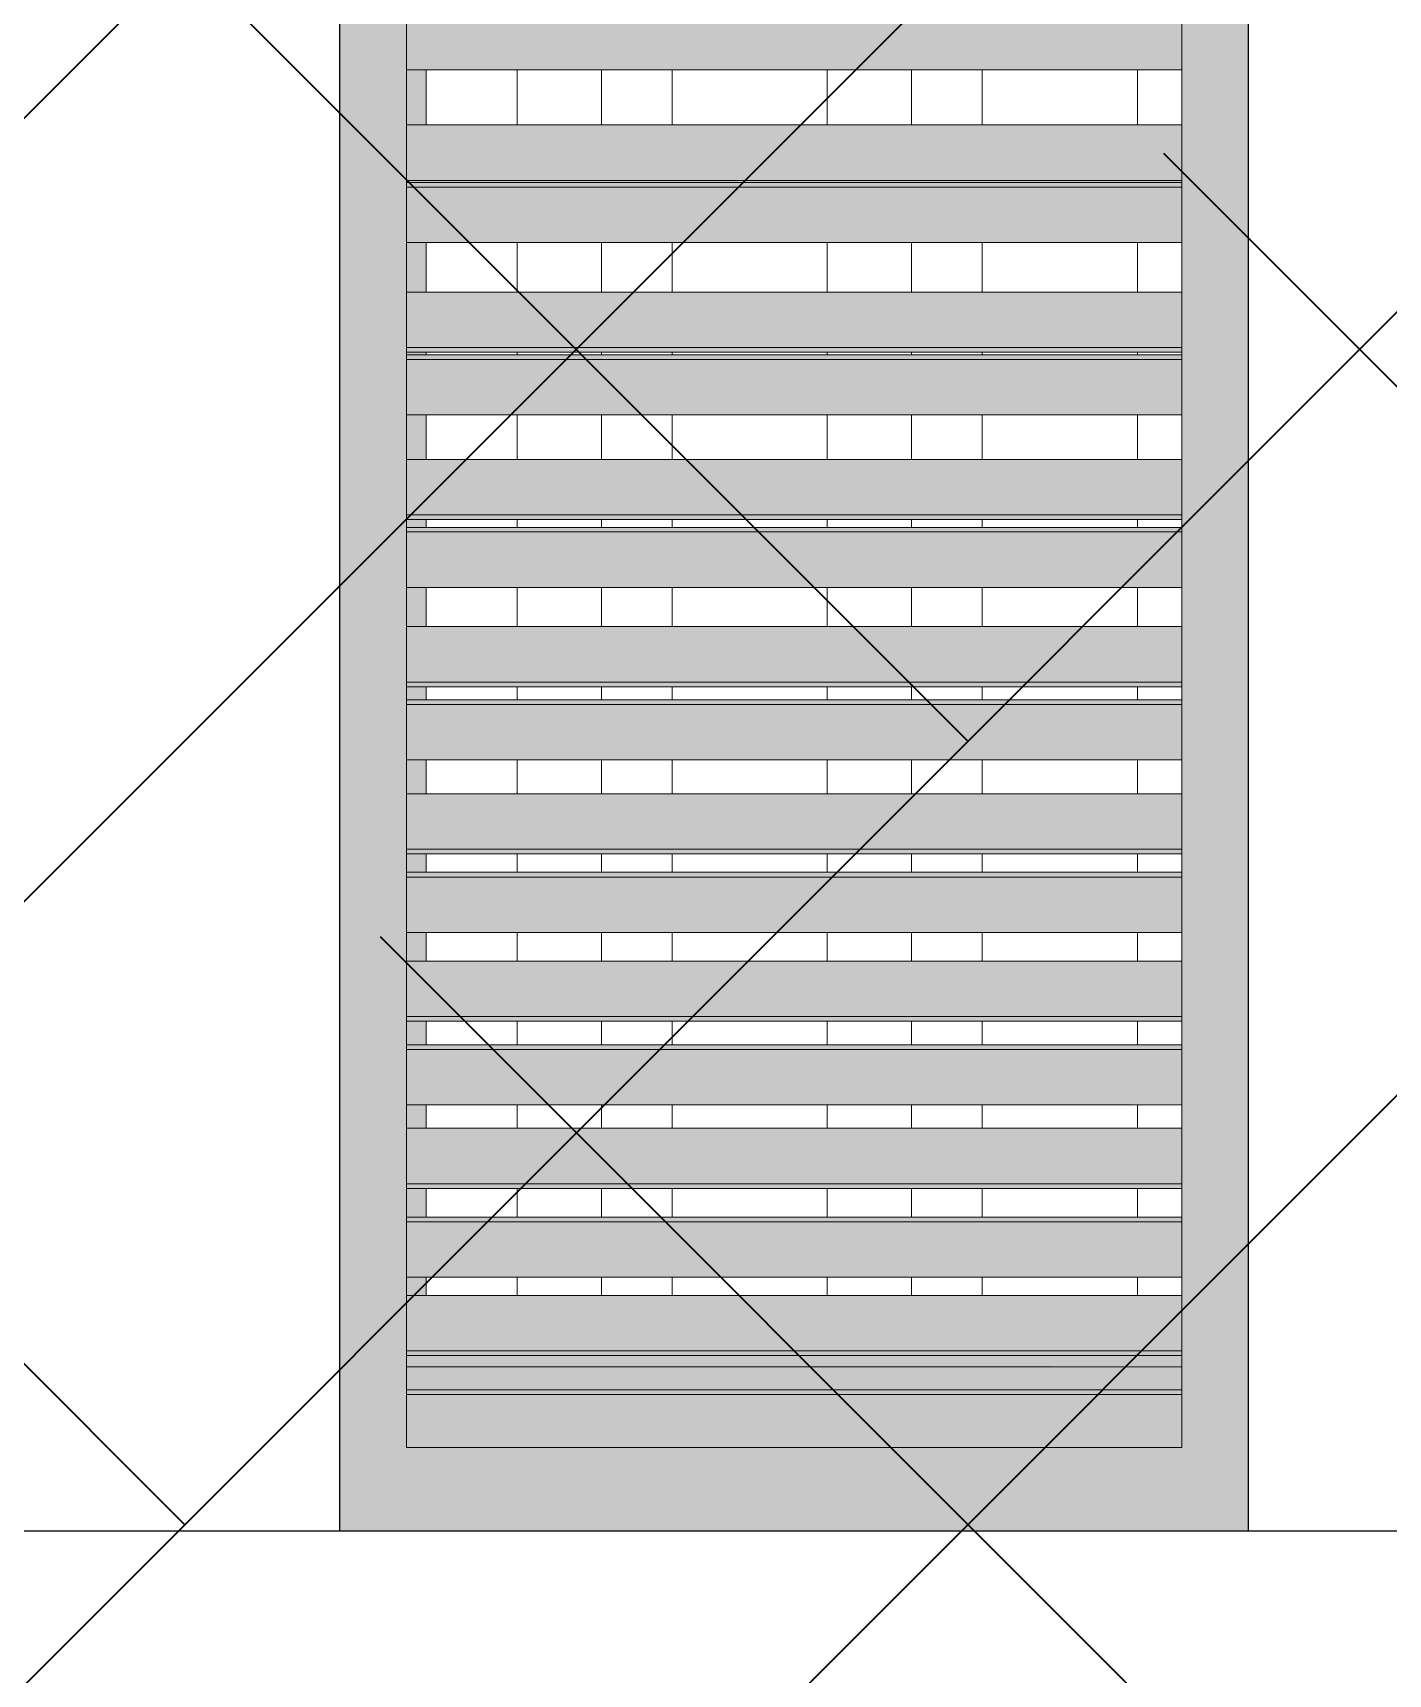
# Model space of a CAD drawing. Header units: millimetres. Extents: x 50357 to 985146, y 723188 to 1803594.
# Drawn here: x 860766 to 861990, y 732074 to 733556 of the extents above; entities that cross this region are included whole.
import ezdxf

# ---------------------------------------------------------------- set-up
doc = ezdxf.new("R2010")
doc.units = ezdxf.units.MM
doc.header["$LTSCALE"] = 3
doc.header["$MEASUREMENT"] = 0
for name, color, linetype, lineweight, true_color in [('A-GENM', 7, 'Continuous', 13, 0x6e6e6e), ('A-GLAZ', 7, 'Continuous', 13, 0x6e6e6e), ('I-WALL', 7, 'Continuous', 25, 0x6e6e6e)]:
    doc.layers.add(name, color=color, linetype=linetype, lineweight=lineweight, true_color=true_color)
doc.layers.add('Hatch (HOR not under LTC submission)', color=252, linetype='Continuous', lineweight=35)

# ---------------------------------------------------------------- blocks, each defined once
blk = doc.blocks.new('Windows_Louvre - 820x3045mm-3898375-SEC D_2')
at = {"layer": 'A-GENM'}
for points in [[(-691124.2, 9233.8), (-690737.5, 9233.8), (-690737.5, 9283.8), (-691437.5, 9283.8), (-691437.5, 9233.8), (-691214.4, 9233.8)], [(-691124.2, 9231.9), (-690737.5, 9231.9), (-690737.5, 9233.8), (-691437.5, 9233.8), (-691437.5, 9231.9), (-691214.4, 9231.9)], [(-691034, 9082.9), (-690737.5, 9082.9), (-690737.5, 9132.9), (-691437.5, 9132.9), (-691437.5, 9082.9), (-691124.2, 9082.9)], [(-691124.2, 9078.6), (-690737.5, 9078.6), (-690737.5, 9082.9), (-691437.5, 9082.9), (-691437.5, 9078.6), (-691214.4, 9078.6)], [(-691437.5, 8931.9), (-690737.5, 8931.9), (-690737.5, 8981.9), (-691437.5, 8981.9)], [(-691124.2, 8927.7), (-690737.5, 8927.7), (-690737.5, 8931.9), (-691437.5, 8931.9), (-691437.5, 8927.7), (-691214.4, 8927.7)], [(-691124.2, 8781), (-690737.5, 8781), (-690737.5, 8831), (-691437.5, 8831), (-691437.5, 8781), (-691214.4, 8781)], [(-691124.2, 8776.7), (-690737.5, 8776.7), (-690737.5, 8781), (-691437.5, 8781), (-691437.5, 8776.7), (-691214.4, 8776.7)], [(-691034, 8630), (-690737.5, 8630), (-690737.5, 8680), (-691437.5, 8680), (-691437.5, 8630), (-691124.2, 8630)], [(-691124.2, 8625.8), (-690737.5, 8625.8), (-690737.5, 8630), (-691437.5, 8630), (-691437.5, 8625.8), (-691214.4, 8625.8)], [(-691437.5, 8479.1), (-690737.5, 8479.1), (-690737.5, 8529.1), (-691437.5, 8529.1), (-691437.5, 8517.6)], [(-691124.2, 8474.9), (-690737.5, 8474.9), (-690737.5, 8479.1), (-691437.5, 8479.1), (-691437.5, 8474.9), (-691214.4, 8474.9)], [(-691124.2, 8328.2), (-690737.5, 8328.2), (-690737.5, 8378.2), (-691437.5, 8378.2), (-691437.5, 8328.2), (-691214.4, 8328.2)], [(-691124.2, 8323.9), (-690737.5, 8323.9), (-690737.5, 8328.2), (-691437.5, 8328.2), (-691437.5, 8323.9), (-691214.4, 8323.9)], [(-691124.2, 8177.2), (-690737.5, 8177.2), (-690737.5, 8227.2), (-691437.5, 8227.2), (-691437.5, 8177.2), (-691214.4, 8177.2)], [(-691124.2, 8173), (-690737.5, 8173), (-690737.5, 8177.2), (-691437.5, 8177.2), (-691437.5, 8173), (-691214.4, 8173)]]:
    blk.add_hatch(color=256, dxfattribs=at).paths.add_polyline_path(points, flags=0)
at = {"layer": 'A-GLAZ'}
h = blk.add_hatch(color=256, dxfattribs=at)
h.paths.add_polyline_path([(-691437.5, 8163), (-690737.5, 8163.6), (-690737.5, 8173), (-691437.5, 8173), (-691437.5, 8164.3)], flags=0)
h.paths.add_polyline_path([(-691419.6, 8227.2), (-691419.6, 8243.7), (-691437.5, 8243.7), (-691437.5, 8227.2)], flags=0)
h.paths.add_polyline_path([(-691437.5, 8297.9), (-691419.6, 8297.9), (-691419.6, 8323.9), (-691437.5, 8323.9)], flags=0)
h.paths.add_polyline_path([(-691419.6, 8378.2), (-691419.6, 8399.3), (-691437.5, 8399.3), (-691437.5, 8378.2)], flags=0)
h.paths.add_polyline_path([(-691419.6, 8453.6), (-691419.6, 8474.9), (-691437.5, 8474.9), (-691437.5, 8453.6)], flags=0)
h.paths.add_polyline_path([(-691437.5, 8529.1), (-691419.6, 8529.1), (-691419.6, 8555), (-691437.5, 8555)], flags=0)
h.paths.add_polyline_path([(-691437.5, 8609.3), (-691419.6, 8609.3), (-691419.6, 8625.8), (-691437.5, 8625.8)], flags=0)
h.paths.add_polyline_path([(-691437.5, 8680), (-691419.6, 8680), (-691419.6, 8710.7), (-691437.5, 8710.7), (-691437.5, 8693.9)], flags=0)
h.paths.add_polyline_path([(-691437.5, 8764.9), (-691419.6, 8764.9), (-691419.6, 8776.7), (-691437.5, 8776.7)], flags=0)
h.paths.add_polyline_path([(-691435.1, 8831), (-691419.6, 8831), (-691419.6, 8866.4), (-691437.5, 8866.4), (-691437.5, 8831)], flags=0)
h.paths.add_polyline_path([(-691437.5, 8920.6), (-691419.6, 8920.6), (-691419.6, 8927.7), (-691437.5, 8927.7)], flags=0)
h.paths.add_polyline_path([(-691419.6, 8981.9), (-691419.6, 9022), (-691437.5, 9022), (-691437.5, 8981.9), (-691434, 8981.9)], flags=0)
h.paths.add_polyline_path([(-691419.6, 9076.3), (-691419.6, 9078.6), (-691437.5, 9078.6), (-691437.5, 9076.3), (-691433.4, 9076.3)], flags=0)
h.paths.add_polyline_path([(-691433, 9132.9), (-691419.6, 9132.9), (-691419.6, 9177.7), (-691437.5, 9177.7), (-691437.5, 9132.9)], flags=0)
h.paths.add_polyline_path([(-691437.5, 9283.8), (-691419.6, 9283.8), (-691419.6, 9333.4), (-691437.5, 9333.4)], flags=0)
h.paths.add_polyline_path([(-691437.5, 9434.7), (-691419.6, 9434.7), (-691419.6, 9489), (-691437.5, 9489), (-691437.5, 9457.9)], flags=0)
h.paths.add_polyline_path([(-691429.9, 9585.7), (-691419.6, 9585.7), (-691419.6, 9644.7), (-691437.5, 9644.7), (-691437.5, 9585.7)], flags=0)
h.paths.add_polyline_path([(-691437.5, 9736.6), (-691419.6, 9736.6), (-691419.6, 9800.4), (-691437.5, 9800.4), (-691437.5, 9751.8)], flags=0)
h.paths.add_polyline_path([(-691427.8, 9887.5), (-691419.6, 9887.5), (-691419.6, 9956.1), (-691437.5, 9956.1), (-691437.5, 9887.5)], flags=0)
h.paths.add_polyline_path([(-691419.6, 10038.5), (-691419.6, 10111.7), (-691437.5, 10111.7), (-691437.5, 10038.5), (-691426.8, 10038.5)], flags=0)
h.paths.add_polyline_path([(-691437.5, 10189.4), (-691419.6, 10189.4), (-691419.6, 10267.4), (-691437.5, 10267.4), (-691437.5, 10222)], flags=0)
h.paths.add_polyline_path([(-691424.7, 10340.3), (-691419.6, 10340.3), (-691419.6, 10423.1), (-691437.5, 10423.1), (-691437.5, 10340.3)], flags=0)
h.paths.add_polyline_path([(-691419.6, 10491.3), (-691419.6, 10578.7), (-691437.5, 10578.7), (-691437.5, 10491.3), (-691423.7, 10491.3)], flags=0)
h.paths.add_polyline_path([(-691437.5, 10642.2), (-691419.6, 10642.2), (-691419.6, 10734.4), (-691437.5, 10734.4), (-691437.5, 10692.2)], flags=0)
h.paths.add_polyline_path([(-691437.5, 10793.1), (-691419.6, 10793.1), (-691419.6, 10889.8), (-691437.5, 10889.8), (-691437.5, 10809.7)], flags=0)
h.paths.add_polyline_path([(-691437.5, 10944.3), (-691419.6, 10944.3), (-691419.9, 11040.8), (-691437.5, 11040.8), (-691437.5, 10986)], flags=0)
h = blk.add_hatch(color=256, dxfattribs=at)
h.paths.add_polyline_path([(-691419.6, 8227.2), (-691419.5, 8227.2), (-691419.6, 8243.7)], flags=0)
h.paths.add_polyline_path([(-691419.6, 8297.9), (-691419.5, 8297.9), (-691419.6, 8323.9)], flags=0)
h.paths.add_polyline_path([(-691419.6, 8453.6), (-691419.5, 8453.6), (-691419.6, 8458.8)], flags=0)
h.paths.add_polyline_path([(-691419.6, 8680), (-691419.5, 8680), (-691419.6, 8693.9)], flags=0)
h.paths.add_polyline_path([(-691419.6, 8831), (-691419.5, 8831), (-691419.6, 8866.4)], flags=0)
h.paths.add_polyline_path([(-691419.6, 8920.6), (-691419.5, 8920.6), (-691419.6, 8927.7)], flags=0)
h.paths.add_polyline_path([(-691419.6, 8981.9), (-691419.5, 8981.9), (-691419.6, 8987.8)], flags=0)
h.paths.add_polyline_path([(-691419.6, 9132.9), (-691419.5, 9132.9), (-691419.6, 9164.1)], flags=0)
h.paths.add_polyline_path([(-691419.6, 9283.8), (-691419.5, 9283.8), (-691419.6, 9333.4)], flags=0)
h.paths.add_polyline_path([(-691419.6, 9434.7), (-691419.5, 9434.7), (-691419.6, 9457.9)], flags=0)
h.paths.add_polyline_path([(-691419.6, 9585.7), (-691419.5, 9585.7), (-691419.6, 9634.3)], flags=0)
h.paths.add_polyline_path([(-691419.6, 9736.6), (-691419.5, 9736.6), (-691419.6, 9751.8)], flags=0)
h.paths.add_polyline_path([(-691419.6, 10038.5), (-691419.5, 10038.5), (-691419.6, 10045.7)], flags=0)
h.paths.add_polyline_path([(-691419.6, 10340.3), (-691419.5, 10340.3), (-691419.6, 10398.3)], flags=0)
h.paths.add_polyline_path([(-691419.6, 10793.1), (-691419.5, 10793.1), (-691419.6, 10809.7)], flags=0)
blk.add_hatch(color=256, dxfattribs=at).paths.add_polyline_path([(-690763.5, 8142.2), (-690737.5, 8142.2), (-690737.5, 8163), (-691437.5, 8163), (-691437.5, 8142.2), (-690853.6, 8142.2)], flags=0)
at = {"layer": 'A-GENM'}
for p, q in [((-690737.5, 9283.8), (-691437.5, 9283.8)), ((-691437.5, 9233.8), (-690737.5, 9233.8)), ((-690737.5, 9132.9), (-691437.5, 9132.9)), ((-691437.5, 9082.9), (-690737.5, 9082.9)), ((-690737.5, 9078.6), (-691437.5, 9078.6)), ((-690737.5, 8981.9), (-691437.5, 8981.9)), ((-691437.5, 8931.9), (-690737.5, 8931.9)), ((-690737.5, 8927.7), (-691437.5, 8927.7)), ((-690737.5, 8831), (-691437.5, 8831)), ((-691437.5, 8781), (-690737.5, 8781)), ((-690737.5, 8776.7), (-691437.5, 8776.7)), ((-690737.5, 8680), (-691437.5, 8680)), ((-691437.5, 8630), (-690737.5, 8630)), ((-690737.5, 8625.8), (-691437.5, 8625.8)), ((-690737.5, 8529.1), (-691437.5, 8529.1)), ((-691437.5, 8479.1), (-690737.5, 8479.1)), ((-690737.5, 8474.9), (-691437.5, 8474.9)), ((-690737.5, 8378.2), (-691437.5, 8378.2)), ((-691437.5, 8328.2), (-690737.5, 8328.2)), ((-690737.5, 8323.9), (-691437.5, 8323.9)), ((-690737.5, 8227.2), (-691437.5, 8227.2)), ((-691437.5, 8177.2), (-690737.5, 8177.2)), ((-690737.5, 8173), (-691437.5, 8173))]:
    blk.add_line(p, q, dxfattribs=at)
at = {"layer": 'A-GLAZ'}
for p, q in [((-691419.6, 9283.8), (-691419.6, 9333.4)), ((-691419.5, 9333.4), (-691419.5, 9283.8)), ((-691419.6, 9132.9), (-691419.6, 9177.7)), ((-691419.5, 9177.7), (-691419.5, 9132.9)), ((-691419.6, 9076.3), (-691419.6, 9078.6)), ((-691419.5, 9078.6), (-691419.5, 9076.3)), ((-691419.6, 8981.9), (-691419.6, 9022)), ((-691419.5, 9022), (-691419.5, 8981.9)), ((-691419.6, 8920.6), (-691419.6, 8927.7)), ((-691419.5, 8927.7), (-691419.5, 8920.6)), ((-691419.6, 8831), (-691419.6, 8866.4)), ((-691419.5, 8866.4), (-691419.5, 8831)), ((-691419.6, 8764.9), (-691419.6, 8776.7)), ((-691419.5, 8776.7), (-691419.5, 8764.9)), ((-691419.6, 8680), (-691419.6, 8710.7)), ((-691419.5, 8710.7), (-691419.5, 8680)), ((-691419.6, 8609.3), (-691419.6, 8625.8)), ((-691419.5, 8625.8), (-691419.5, 8609.3)), ((-691419.6, 8529.1), (-691419.6, 8555)), ((-691419.5, 8555), (-691419.5, 8529.1)), ((-691419.6, 8453.6), (-691419.6, 8474.9)), ((-691419.5, 8474.9), (-691419.5, 8453.6)), ((-691419.6, 8378.2), (-691419.6, 8399.3)), ((-691419.5, 8399.3), (-691419.5, 8378.2)), ((-691419.6, 8297.9), (-691419.6, 8323.9)), ((-691419.5, 8323.9), (-691419.5, 8297.9)), ((-691419.6, 8227.2), (-691419.6, 8243.7)), ((-691419.5, 8243.7), (-691419.5, 8227.2)), ((-690737.5, 8163), (-691437.5, 8163))]:
    blk.add_line(p, q, dxfattribs=at)
blk = doc.blocks.new('Windows_Louvre - 820x3135mm-5195466-SEC D_2')
at = {"layer": 'A-GENM'}
for points in [[(-691034, 9333.4), (-690737.5, 9333.4), (-690737.5, 9383.4), (-691437.5, 9383.4), (-691437.5, 9333.4), (-691124.2, 9333.4)], [(-690737.5, 9227.7), (-690737.5, 9231.9), (-691437.5, 9231.9), (-691437.5, 9227.7), (-690763.5, 9227.7)], [(-691437.5, 9177.7), (-690737.5, 9177.7), (-690737.5, 9227.7), (-691437.5, 9227.7), (-691437.5, 9222.9)], [(-690737.5, 9072), (-690737.5, 9076.3), (-691437.5, 9076.3), (-691437.5, 9072), (-690763.5, 9072)], [(-691124.2, 9022), (-690737.5, 9022), (-690737.5, 9072), (-691437.5, 9072), (-691437.5, 9022), (-691214.4, 9022)], [(-690737.5, 8916.4), (-690737.5, 8920.6), (-691437.5, 8920.6), (-691437.5, 8916.4), (-690763.5, 8916.4)], [(-691034, 8866.4), (-690737.5, 8866.4), (-690737.5, 8916.4), (-691437.5, 8916.4), (-691437.5, 8866.4), (-691124.2, 8866.4)], [(-690737.5, 8760.7), (-690737.5, 8764.9), (-691437.5, 8764.9), (-691437.5, 8760.7), (-690763.5, 8760.7)], [(-690853.6, 8710.7), (-690737.5, 8710.7), (-690737.5, 8760.7), (-691437.5, 8760.7), (-691437.5, 8710.7), (-690943.8, 8710.7)], [(-690737.5, 8605), (-690737.5, 8609.3), (-691437.5, 8609.3), (-691437.5, 8605), (-690763.5, 8605)], [(-691124.2, 8555), (-690737.5, 8555), (-690737.5, 8605), (-691437.5, 8605), (-691437.5, 8555), (-691214.4, 8555)], [(-690737.5, 8449.3), (-690737.5, 8453.6), (-691437.5, 8453.6), (-691437.5, 8449.3), (-690763.5, 8449.3)], [(-691034, 8399.3), (-690737.5, 8400.1), (-690737.5, 8449.3), (-691437.5, 8449.3), (-691437.5, 8399.3), (-691124.2, 8399.3)], [(-690737.5, 8293.7), (-690737.5, 8297.9), (-691437.5, 8297.9), (-691437.5, 8293.7), (-690763.5, 8293.7)], [(-691437.5, 8243.7), (-690737.5, 8243.7), (-690737.5, 8293.7), (-691437.5, 8293.7), (-691437.5, 8282.5)], [(-690737.5, 8138), (-690737.5, 8142.2), (-691437.5, 8142.2), (-691437.5, 8138), (-690763.5, 8138)], [(-691437.5, 8090), (-690737.5, 8090), (-690737.5, 8138), (-691437.5, 8138), (-691437.5, 8090.1)]]:
    blk.add_hatch(color=256, dxfattribs=at).paths.add_polyline_path(points, flags=0)
at = {"layer": 'A-GLAZ'}
h = blk.add_hatch(color=256, dxfattribs=at)
h.paths.add_polyline_path([(-691497.5, 8015), (-690677.6, 8015.1), (-690677.6, 11150), (-691497.5, 11150), (-691497.5, 8047.4)], flags=0)
h.paths.add_polyline_path([(-691214.4, 8090), (-691437.5, 8090), (-691437.5, 11090), (-690737.5, 11090), (-690737.5, 8090), (-691124.2, 8090)], flags=0)
blk.add_hatch(color=256, dxfattribs=at).paths.add_polyline_path([(-691437.5, 8090), (-691437.5, 8090.1), (-691437.5, 8106.2)], flags=0)
at = {"layer": 'A-GENM'}
for p, q in [((-691437.5, 9333.4), (-690737.5, 9333.4)), ((-691437.5, 9231.9), (-690737.5, 9231.9)), ((-691437.5, 9227.7), (-690737.5, 9227.7)), ((-691437.5, 9177.7), (-690737.5, 9177.7)), ((-691437.5, 9076.3), (-690737.5, 9076.3)), ((-691437.5, 9072), (-690737.5, 9072)), ((-691437.5, 9022), (-690737.5, 9022)), ((-691437.5, 8920.6), (-690737.5, 8920.6)), ((-691437.5, 8916.4), (-690737.5, 8916.4)), ((-691437.5, 8866.4), (-690737.5, 8866.4)), ((-691437.5, 8764.9), (-690737.5, 8764.9)), ((-691437.5, 8760.7), (-690737.5, 8760.7)), ((-691437.5, 8710.7), (-690737.5, 8710.7)), ((-691437.5, 8609.3), (-690737.5, 8609.3)), ((-691437.5, 8605), (-690737.5, 8605)), ((-691437.5, 8555), (-690737.5, 8555)), ((-691437.5, 8453.6), (-690737.5, 8453.6)), ((-691437.5, 8449.3), (-690737.5, 8449.3)), ((-691437.5, 8399.3), (-690737.5, 8399.3)), ((-691437.5, 8297.9), (-690737.5, 8297.9)), ((-691437.5, 8293.7), (-690737.5, 8293.7)), ((-691437.5, 8243.7), (-690737.5, 8243.7)), ((-691437.5, 8142.2), (-690737.5, 8142.2)), ((-691437.5, 8138), (-690737.5, 8138))]:
    blk.add_line(p, q, dxfattribs=at)
at = {"layer": 'A-GLAZ'}
for p, q in [((-691497.5, 11150), (-691497.5, 8015)), ((-691437.5, 8090), (-691437.5, 11090)), ((-690737.5, 11090), (-690737.5, 8090)), ((-690737.5, 8090), (-691437.5, 8090))]:
    blk.add_line(p, q, dxfattribs=at)

msp = doc.modelspace()

# ---------------------------------------------------------------- hatches: boundary and pattern name
at = {"layer": 'Hatch (HOR not under LTC submission)'}
h = msp.add_hatch(dxfattribs=at)
h.set_pattern_fill('ANSI38', color=256, scale=4000)
h.paths.add_polyline_path([(853871.7666, 751128.0064), (853871.7666, 735638.9831), (853656.482, 735638.9831), (853656.482, 728688.9831), (867744.0584, 728688.9831), (867748.3434, 751128.0064)])

# ---------------------------------------------------------------- linework, layer by layer
at = {"layer": 'A-GENM'}
for p, q in [((861203.1759, 733522.3546), (861203.1759, 733472.7679)), ((861279.2757, 733472.7679), (861279.2757, 733522.3546)), ((861343.1694, 733522.3546), (861343.1694, 733472.7679)), ((861483.1628, 733522.3546), (861483.1628, 733472.7679)), ((861559.2626, 733472.7679), (861559.2626, 733522.3546)), ((861623.1563, 733522.3546), (861623.1563, 733472.7679)), ((861763.1498, 733522.3546), (861763.1498, 733472.7679)), ((861203.1759, 733366.6832), (861203.1759, 733321.8333)), ((861279.2757, 733321.8333), (861279.2757, 733366.6832)), ((861343.1694, 733366.6832), (861343.1694, 733321.8333)), ((861483.1628, 733366.6832), (861483.1628, 733321.8333)), ((861559.2626, 733321.8333), (861559.2626, 733366.6832)), ((861623.1563, 733366.6832), (861623.1563, 733321.8333)), ((861763.1498, 733366.6832), (861763.1498, 733321.8333)), ((861203.1759, 733267.5907), (861203.1759, 733265.2544)), ((861279.2757, 733265.2544), (861279.2757, 733267.5907)), ((861343.1694, 733267.5907), (861343.1694, 733265.2544)), ((861483.1628, 733267.5907), (861483.1628, 733265.2544)), ((861559.2626, 733265.2544), (861559.2626, 733267.5907)), ((861623.1563, 733267.5907), (861623.1563, 733265.2544)), ((861763.1498, 733267.5907), (861763.1498, 733265.2544)), ((861203.1759, 733211.0117), (861203.1759, 733170.8987)), ((861279.2757, 733170.8987), (861279.2757, 733211.0117)), ((861343.1694, 733211.0117), (861343.1694, 733170.8987)), ((861483.1628, 733211.0117), (861483.1628, 733170.8987)), ((861559.2626, 733170.8987), (861559.2626, 733211.0117)), ((861623.1563, 733211.0117), (861623.1563, 733170.8987)), ((861763.1498, 733211.0117), (861763.1498, 733170.8987)), ((861203.1759, 733116.6561), (861203.1759, 733109.5829)), ((861279.2757, 733109.5829), (861279.2757, 733116.6561)), ((861343.1694, 733116.6561), (861343.1694, 733109.5829)), ((861483.1628, 733116.6561), (861483.1628, 733109.5829)), ((861559.2626, 733109.5829), (861559.2626, 733116.6561)), ((861623.1563, 733116.6561), (861623.1563, 733109.5829)), ((861763.1498, 733116.6561), (861763.1498, 733109.5829)), ((861203.1759, 733055.3403), (861203.1759, 733019.9641)), ((861279.2757, 733019.9641), (861279.2757, 733055.3403)), ((861343.1694, 733055.3403), (861343.1694, 733019.9641)), ((861483.1628, 733055.3403), (861483.1628, 733019.9641)), ((861559.2626, 733019.9641), (861559.2626, 733055.3403)), ((861623.1563, 733055.3403), (861623.1563, 733019.9641)), ((861763.1498, 733055.3403), (861763.1498, 733019.9641)), ((861203.1759, 732965.7215), (861203.1759, 732953.9115)), ((861279.2757, 732953.9115), (861279.2757, 732965.7215)), ((861343.1694, 732965.7215), (861343.1694, 732953.9115)), ((861483.1628, 732965.7215), (861483.1628, 732953.9115)), ((861559.2626, 732953.9115), (861559.2626, 732965.7215)), ((861623.1563, 732965.7215), (861623.1563, 732953.9115)), ((861763.1498, 732965.7215), (861763.1498, 732953.9115)), ((861203.1759, 732899.6688), (861203.1759, 732869.0295)), ((861279.2757, 732869.0295), (861279.2757, 732899.6688)), ((861343.1694, 732899.6688), (861343.1694, 732869.0295)), ((861483.1628, 732899.6688), (861483.1628, 732869.0295)), ((861559.2626, 732869.0295), (861559.2626, 732899.6688)), ((861623.1563, 732899.6688), (861623.1563, 732869.0295)), ((861763.1498, 732899.6688), (861763.1498, 732869.0295)), ((861203.1759, 732814.7869), (861203.1759, 732798.24)), ((861279.2757, 732798.24), (861279.2757, 732814.7869)), ((861343.1694, 732814.7869), (861343.1694, 732798.24)), ((861483.1628, 732814.7869), (861483.1628, 732798.24)), ((861559.2626, 732798.24), (861559.2626, 732814.7869)), ((861623.1563, 732814.7869), (861623.1563, 732798.24)), ((861763.1498, 732814.7869), (861763.1498, 732798.24)), ((861203.1759, 732743.9974), (861203.1759, 732718.0949)), ((861279.2757, 732718.0949), (861279.2757, 732743.9974)), ((861343.1694, 732743.9974), (861343.1694, 732718.0949)), ((861483.1628, 732743.9974), (861483.1628, 732718.0949)), ((861559.2626, 732718.0949), (861559.2626, 732743.9974)), ((861623.1563, 732743.9974), (861623.1563, 732718.0949)), ((861763.1498, 732743.9974), (861763.1498, 732718.0949)), ((861203.1759, 732663.8523), (861203.1759, 732642.5686)), ((861279.2757, 732642.5686), (861279.2757, 732663.8523)), ((861343.1694, 732663.8523), (861343.1694, 732642.5686)), ((861483.1628, 732663.8523), (861483.1628, 732642.5686)), ((861559.2626, 732642.5686), (861559.2626, 732663.8523)), ((861623.1563, 732663.8523), (861623.1563, 732642.5686)), ((861763.1498, 732663.8523), (861763.1498, 732642.5686)), ((861203.1759, 732588.326), (861203.1759, 732567.1603)), ((861279.2757, 732567.1603), (861279.2757, 732588.326)), ((861343.1694, 732588.326), (861343.1694, 732567.1603)), ((861483.1628, 732588.326), (861483.1628, 732567.1603)), ((861559.2626, 732567.1603), (861559.2626, 732588.326)), ((861623.1563, 732588.326), (861623.1563, 732567.1603)), ((861763.1498, 732588.326), (861763.1498, 732567.1603)), ((861203.1759, 732512.9177), (861203.1759, 732486.8972)), ((861279.2757, 732486.8972), (861279.2757, 732512.9177)), ((861343.1694, 732512.9177), (861343.1694, 732486.8972)), ((861483.1628, 732512.9177), (861483.1628, 732486.8972)), ((861559.2626, 732486.8972), (861559.2626, 732512.9177)), ((861623.1563, 732512.9177), (861623.1563, 732486.8972)), ((861763.1498, 732512.9177), (861763.1498, 732486.8972)), ((861203.1759, 732432.6545), (861203.1759, 732416.2257)), ((861279.2757, 732416.2257), (861279.2757, 732432.6545)), ((861343.1694, 732432.6545), (861343.1694, 732416.2257)), ((861483.1628, 732432.6545), (861483.1628, 732416.2257)), ((861559.2626, 732416.2257), (861559.2626, 732432.6545)), ((861623.1563, 732432.6545), (861623.1563, 732416.2257)), ((861763.1498, 732432.6545), (861763.1498, 732416.2257))]:
    msp.add_line(p, q, dxfattribs=at)
at = {"layer": 'I-WALL'}
for p, q in [((861043.1164, 732203.9831), (861043.1164, 735338.9831)), ((861863.1586, 735338.9831), (861863.1586, 732203.9831)), ((859903.1202, 732203.9831), (863106.2173, 732203.9831))]:
    msp.add_line(p, q, dxfattribs=at)

# ---------------------------------------------------------------- block references
at = {"layer": 'A-GLAZ'}
for name in ['Windows_Louvre - 820x3135mm-5195466-SEC D_2', 'Windows_Louvre - 820x3045mm-3898375-SEC D_2']:
    msp.add_blockref(name, (1552540.7499, 724188.9831), dxfattribs=at)

doc.saveas('drawing.dxf')
